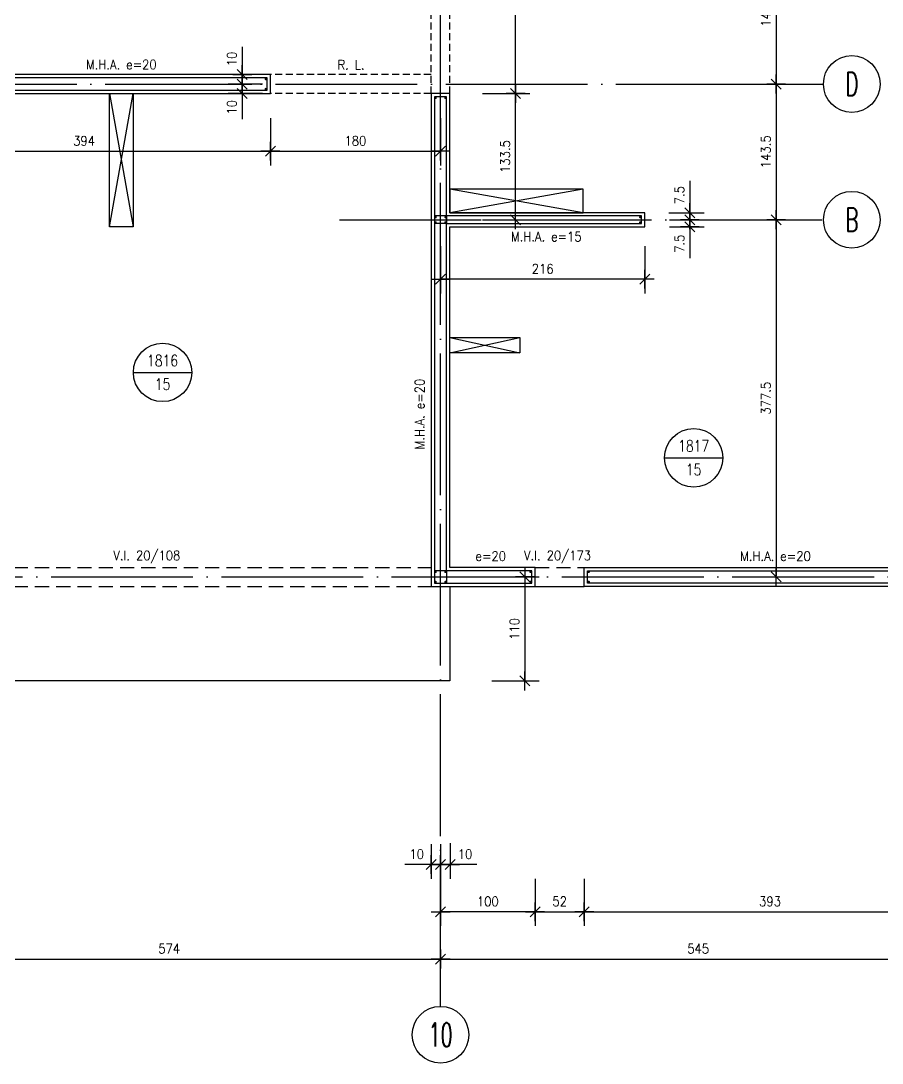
# Model space of a CAD drawing. Extents: x 2589 to 11482, y 3653 to 11529.
# Drawn here: x 6199 to 7110, y 4349 to 5450 of the extents above; entities that cross this region are included whole.
import ezdxf
from ezdxf.enums import TextEntityAlignment as Align

# ---------------------------------------------------------------- set-up
doc = ezdxf.new("R2010")
doc.units = 0
doc.header["$LTSCALE"] = 60
for name, pattern in [('EJES', [3, 2.5, -0.25, 0, -0.25]), ('HIDDEN', [0.375, 0.25, -0.125]), ('HIDDEN2', [0.1875, 0.125, -0.0625])]:
    doc.linetypes.add(name, pattern=pattern)
doc.layers.get('0').update_dxf_attribs({"linetype": 'CONTINUOUS'})
doc.layers.get('DEFPOINTS').update_dxf_attribs({"linetype": 'CONTINUOUS'})
for name, color, linetype in [('COTAS', 3, 'CONTINUOUS'), ('CRUCES', 9, 'CONTINUOUS'), ('EJES', 1, 'EJES'), ('MALLA', 1, 'CONTINUOUS'), ('MUROS', 4, 'CONTINUOUS'), ('REFUERZOS', 3, 'HIDDEN2'), ('SHAFT', 1, 'CONTINUOUS'), ('TEXTOS', 2, 'CONTINUOUS'), ('VIGAS', 2, 'CONTINUOUS')]:
    doc.layers.add(name, color=color, linetype=linetype)
doc.layers.add('RLA-LOSAS', color=3, linetype='CONTINUOUS', lineweight=9)
doc.styles.add('COTAS', font='romans.shx', dxfattribs={"width": 0.9})
doc.styles.add('ROMANS', font='romans.shx', dxfattribs={"width": 0.9, "height": 10})
doc.dimstyles.new('50', dxfattribs={"dimtxt": 10, "dimasz": 1, "dimexe": 15, "dimexo": 0, "dimgap": 6, "dimtad": 1, "dimdec": 8, "dimdsep": 46, "dimtxsty": 'COTAS', "dimblk": '$COTA$', "dimcen": 0.09, "dimdle": 10, "dimclrd": 256, "dimclre": 256, "dimclrt": 2, "dimadec": 0, "dimazin": 0, "dimtfac": 1, "dimtdec": 8, "dimtmove": 0, "dimatfit": 2, "dimfxl": 35, "dimfxlon": 1, "dimtolj": 1, "dimarcsym": 0})

# ---------------------------------------------------------------- blocks, each defined once
blk = doc.blocks.new('$COTA$')
at = {"layer": 'COTAS'}
for p, q in [((10, 0), (-10, 0)), ((5.3, 5.3), (-5.3, -5.3)), ((0, -10), (0, 10))]:
    blk.add_line(p, q, dxfattribs=at)
blk = doc.blocks.new('*D20')
at = {"layer": 'COTAS', "lineweight": -2, "transparency": 16777216}
for p, q in [((6068.5, 4458.7), (6068.5, 4473.7)), ((6642.5, 4458.7), (6642.5, 4473.7)), ((6069.5, 4458.7), (6641.5, 4458.7))]:
    blk.add_line(p, q, dxfattribs=at)
at = {"layer": 'DEFPOINTS', "color": 0, "transparency": 16777216}
for p in [(6068.5, 4458.7), (6642.5, 4458.7), (6642.5, 4458.7)]:
    blk.add_point(p, dxfattribs=at)
at = {"layer": 'COTAS', "lineweight": -2, "transparency": 16777216, "rotation": 180}
blk.add_blockref('$COTA$', (6068.5, 4458.7), dxfattribs=at)
at = {"layer": 'COTAS', "lineweight": -2, "transparency": 16777216}
blk.add_blockref('$COTA$', (6642.5, 4458.7), dxfattribs=at)
at = {"layer": 'COTAS', "color": 2, "transparency": 16777216, "insert": (6355.5, 4469.7), "char_height": 10, "attachment_point": 5, "style": 'COTAS'}
blk.add_mtext('\\A1;574', dxfattribs=at)
blk = doc.blocks.new('*D22')
at = {"layer": 'COTAS', "lineweight": -2, "transparency": 16777216}
for p, q in [((6642.5, 4458.7), (6642.5, 4473.7)), ((7187.5, 4458.7), (7187.5, 4473.7)), ((6643.5, 4458.7), (7186.5, 4458.7))]:
    blk.add_line(p, q, dxfattribs=at)
at = {"layer": 'DEFPOINTS', "color": 0, "transparency": 16777216}
for p in [(6642.5, 4458.7), (7187.5, 4458.7), (7187.5, 4458.7)]:
    blk.add_point(p, dxfattribs=at)
at = {"layer": 'COTAS', "lineweight": -2, "transparency": 16777216, "rotation": 180}
blk.add_blockref('$COTA$', (6642.5, 4458.7), dxfattribs=at)
at = {"layer": 'COTAS', "lineweight": -2, "transparency": 16777216}
blk.add_blockref('$COTA$', (7187.5, 4458.7), dxfattribs=at)
at = {"layer": 'COTAS', "color": 2, "transparency": 16777216, "insert": (6915, 4469.7), "char_height": 10, "attachment_point": 5, "style": 'COTAS'}
blk.add_mtext('\\A1;545', dxfattribs=at)
blk = doc.blocks.new('$EJE$')
at = {"color": 6}
blk.add_circle((0, 0), 30, dxfattribs=at)
at = {"color": 6, "style": 'COTAS', "width": 0.6}
blk.add_attdef('EJE', text='', height=25, dxfattribs=at).set_placement((0, 0), align=Align.MIDDLE)
blk = doc.blocks.new('*D29')
at = {"layer": 'COTAS', "lineweight": -2, "transparency": 16777216}
for p, q in [((6696.8, 4862.7), (6746.8, 4862.7)), ((6731.8, 4861.7), (6731.8, 4753.7)), ((6696.8, 4752.7), (6746.8, 4752.7))]:
    blk.add_line(p, q, dxfattribs=at)
at = {"layer": 'DEFPOINTS', "color": 0, "transparency": 16777216}
for p in [(6650.9, 4862.7), (6650.9, 4752.7), (6731.8, 4752.7)]:
    blk.add_point(p, dxfattribs=at)
at = {"layer": 'COTAS', "lineweight": -2, "transparency": 16777216}
for p, rotation in [((6731.8, 4862.7), 90), ((6731.8, 4752.7), 270)]:
    blk.add_blockref('$COTA$', p, dxfattribs=dict(at, rotation=rotation))
at = {"layer": 'COTAS', "color": 2, "transparency": 16777216, "insert": (6720.8, 4807.7), "char_height": 10, "attachment_point": 5, "rotation": 90, "style": 'COTAS'}
blk.add_mtext('\\A1;110', dxfattribs=at)
blk = doc.blocks.new('*D40')
at = {"layer": 'COTAS', "lineweight": -2, "transparency": 16777216}
for p, q in [((6642.5, 5212.4), (6642.5, 5162.4)), ((6858.5, 5212.4), (6858.5, 5162.4)), ((6857.5, 5177.4), (6643.5, 5177.4))]:
    blk.add_line(p, q, dxfattribs=at)
at = {"layer": 'DEFPOINTS', "color": 0, "transparency": 16777216}
for p in [(6642.5, 5232.7), (6858.5, 5232.7), (6642.5, 5177.4)]:
    blk.add_point(p, dxfattribs=at)
at = {"layer": 'COTAS', "lineweight": -2, "transparency": 16777216, "rotation": 180}
blk.add_blockref('$COTA$', (6642.5, 5177.4), dxfattribs=at)
at = {"layer": 'COTAS', "lineweight": -2, "transparency": 16777216}
blk.add_blockref('$COTA$', (6858.5, 5177.4), dxfattribs=at)
at = {"layer": 'COTAS', "color": 2, "transparency": 16777216, "insert": (6750.5, 5188.4), "char_height": 10, "attachment_point": 5, "style": 'COTAS'}
blk.add_mtext('\\A1;216', dxfattribs=at)
blk = doc.blocks.new('*D44')
at = {"layer": 'COTAS', "lineweight": -2, "transparency": 16777216}
for p, q in [((6686.9, 5373.7), (6736.9, 5373.7)), ((6721.9, 5241.2), (6721.9, 5372.7)), ((6686.9, 5240.2), (6736.9, 5240.2))]:
    blk.add_line(p, q, dxfattribs=at)
at = {"layer": 'DEFPOINTS', "color": 0, "transparency": 16777216}
for p in [(6674.4, 5373.7), (6721.9, 5373.7), (6671.9, 5240.2)]:
    blk.add_point(p, dxfattribs=at)
at = {"layer": 'COTAS', "lineweight": -2, "transparency": 16777216}
for p, rotation in [((6721.9, 5373.7), 90), ((6721.9, 5240.2), 270)]:
    blk.add_blockref('$COTA$', p, dxfattribs=dict(at, rotation=rotation))
at = {"layer": 'COTAS', "color": 2, "transparency": 16777216, "insert": (6710.9, 5307), "char_height": 10, "attachment_point": 5, "rotation": 90, "style": 'COTAS'}
blk.add_mtext('\\A1;133.5', dxfattribs=at)
blk = doc.blocks.new('*D45')
at = {"layer": 'COTAS', "lineweight": -2, "transparency": 16777216}
for p, q in [((6686.9, 5597.7), (6736.9, 5597.7)), ((6721.9, 5374.7), (6721.9, 5596.7)), ((6686.9, 5373.7), (6736.9, 5373.7))]:
    blk.add_line(p, q, dxfattribs=at)
at = {"layer": 'DEFPOINTS', "color": 0, "transparency": 16777216}
for p in [(6674.4, 5597.7), (6721.9, 5597.7), (6674.4, 5373.7)]:
    blk.add_point(p, dxfattribs=at)
at = {"layer": 'COTAS', "lineweight": -2, "transparency": 16777216}
for p, rotation in [((6721.9, 5597.7), 90), ((6721.9, 5373.7), 270)]:
    blk.add_blockref('$COTA$', p, dxfattribs=dict(at, rotation=rotation))
at = {"layer": 'COTAS', "color": 2, "transparency": 16777216, "insert": (6710.9, 5485.7), "char_height": 10, "attachment_point": 5, "rotation": 90, "style": 'COTAS'}
blk.add_mtext('\\A1;224', dxfattribs=at)
blk = doc.blocks.new('*D57')
at = {"layer": 'COTAS', "lineweight": -2, "transparency": 16777216}
for p, q in [((6068.5, 5347.7), (6068.5, 5297.7)), ((6462.5, 5347.7), (6462.5, 5297.7)), ((6069.5, 5312.7), (6461.5, 5312.7))]:
    blk.add_line(p, q, dxfattribs=at)
at = {"layer": 'DEFPOINTS', "color": 0, "transparency": 16777216}
for p in [(6068.5, 5365.2), (6462.5, 5365.2), (6462.5, 5312.7)]:
    blk.add_point(p, dxfattribs=at)
at = {"layer": 'COTAS', "lineweight": -2, "transparency": 16777216, "rotation": 180}
blk.add_blockref('$COTA$', (6068.5, 5312.7), dxfattribs=at)
at = {"layer": 'COTAS', "lineweight": -2, "transparency": 16777216}
blk.add_blockref('$COTA$', (6462.5, 5312.7), dxfattribs=at)
at = {"layer": 'COTAS', "color": 2, "transparency": 16777216, "insert": (6265.5, 5323.7), "char_height": 10, "attachment_point": 5, "style": 'COTAS'}
blk.add_mtext('\\A1;394', dxfattribs=at)
blk = doc.blocks.new('*D73')
at = {"layer": 'COTAS', "lineweight": -2, "transparency": 16777216}
for p, q in [((6742.5, 4543.7), (6742.5, 4493.7)), ((6794.5, 4543.7), (6794.5, 4493.7)), ((6743.5, 4508.7), (6793.5, 4508.7))]:
    blk.add_line(p, q, dxfattribs=at)
at = {"layer": 'DEFPOINTS', "color": 0, "transparency": 16777216}
for p in [(6742.5, 4852.7), (6794.5, 4852.7), (6794.5, 4508.7)]:
    blk.add_point(p, dxfattribs=at)
at = {"layer": 'COTAS', "lineweight": -2, "transparency": 16777216, "rotation": 180}
blk.add_blockref('$COTA$', (6742.5, 4508.7), dxfattribs=at)
at = {"layer": 'COTAS', "lineweight": -2, "transparency": 16777216}
blk.add_blockref('$COTA$', (6794.5, 4508.7), dxfattribs=at)
at = {"layer": 'COTAS', "color": 2, "transparency": 16777216, "insert": (6768.5, 4519.7), "char_height": 10, "attachment_point": 5, "style": 'COTAS'}
blk.add_mtext('\\A1;52', dxfattribs=at)
blk = doc.blocks.new('*D74')
at = {"layer": 'COTAS', "lineweight": -2, "transparency": 16777216}
for p, q in [((6794.5, 4543.7), (6794.5, 4493.7)), ((7187.5, 4543.7), (7187.5, 4493.7)), ((6795.5, 4508.7), (7186.5, 4508.7))]:
    blk.add_line(p, q, dxfattribs=at)
at = {"layer": 'DEFPOINTS', "color": 0, "transparency": 16777216}
for p in [(6794.5, 4852.7), (7187.5, 4852.7), (7187.5, 4508.7)]:
    blk.add_point(p, dxfattribs=at)
at = {"layer": 'COTAS', "lineweight": -2, "transparency": 16777216, "rotation": 180}
blk.add_blockref('$COTA$', (6794.5, 4508.7), dxfattribs=at)
at = {"layer": 'COTAS', "lineweight": -2, "transparency": 16777216}
blk.add_blockref('$COTA$', (7187.5, 4508.7), dxfattribs=at)
at = {"layer": 'COTAS', "color": 2, "transparency": 16777216, "insert": (6991, 4519.7), "char_height": 10, "attachment_point": 5, "style": 'COTAS'}
blk.add_mtext('\\A1;393', dxfattribs=at)
blk = doc.blocks.new('*D103')
at = {"layer": 'COTAS', "lineweight": -2, "transparency": 16777216}
for p, q in [((6884.7, 5240.2), (6921.2, 5240.2)), ((6906.2, 5241.2), (6906.2, 5242.2)), ((6906.2, 5240.2), (6906.2, 5232.7)), ((6884.7, 5232.7), (6921.2, 5232.7)), ((6906.2, 5231.7), (6906.2, 5199.5))]:
    blk.add_line(p, q, dxfattribs=at)
at = {"layer": 'DEFPOINTS', "color": 0, "transparency": 16777216}
for p in [(6884.7, 5240.2), (6906.2, 5240.2), (6884.7, 5232.7)]:
    blk.add_point(p, dxfattribs=at)
at = {"layer": 'COTAS', "lineweight": -2, "transparency": 16777216}
for p, rotation in [((6906.2, 5240.2), 270), ((6906.2, 5232.7), 90)]:
    blk.add_blockref('$COTA$', p, dxfattribs=dict(at, rotation=rotation))
at = {"layer": 'COTAS', "color": 2, "transparency": 16777216, "insert": (6895.2, 5214.9), "char_height": 10, "attachment_point": 5, "rotation": 90, "style": 'COTAS'}
blk.add_mtext('\\A1;7.5', dxfattribs=at)
blk = doc.blocks.new('*D104')
at = {"layer": 'COTAS', "lineweight": -2, "transparency": 16777216}
for p, q in [((6906.2, 5281.5), (6906.2, 5247.7)), ((6883.9, 5247.7), (6921.2, 5247.7)), ((6906.2, 5248.7), (6906.2, 5249.7)), ((6906.2, 5240.2), (6906.2, 5247.7)), ((6906.2, 5240.2), (6906.2, 5247.7)), ((6884.7, 5240.2), (6921.2, 5240.2)), ((6906.2, 5239.2), (6906.2, 5238.2))]:
    blk.add_line(p, q, dxfattribs=at)
at = {"layer": 'DEFPOINTS', "color": 0, "transparency": 16777216}
for p in [(6883.9, 5247.7), (6906.2, 5247.7), (6884.7, 5240.2)]:
    blk.add_point(p, dxfattribs=at)
at = {"layer": 'COTAS', "lineweight": -2, "transparency": 16777216}
for p, rotation in [((6906.2, 5247.7), 270), ((6906.2, 5240.2), 90)]:
    blk.add_blockref('$COTA$', p, dxfattribs=dict(at, rotation=rotation))
at = {"layer": 'COTAS', "color": 2, "transparency": 16777216, "insert": (6895.2, 5266.1), "char_height": 10, "attachment_point": 5, "rotation": 90, "style": 'COTAS'}
blk.add_mtext('\\A1;7.5', dxfattribs=at)
blk = doc.blocks.new('*D130')
at = {"layer": 'COTAS', "lineweight": -2, "transparency": 16777216}
for p, q in [((6462.5, 5347.7), (6462.5, 5297.7)), ((6642.5, 5347.7), (6642.5, 5297.7)), ((6463.5, 5312.7), (6641.5, 5312.7))]:
    blk.add_line(p, q, dxfattribs=at)
at = {"layer": 'DEFPOINTS', "color": 0, "transparency": 16777216}
for p in [(6462.5, 5347.7), (6642.5, 5347.7), (6642.5, 5312.7)]:
    blk.add_point(p, dxfattribs=at)
at = {"layer": 'COTAS', "lineweight": -2, "transparency": 16777216, "rotation": 180}
blk.add_blockref('$COTA$', (6462.5, 5312.7), dxfattribs=at)
at = {"layer": 'COTAS', "lineweight": -2, "transparency": 16777216}
blk.add_blockref('$COTA$', (6642.5, 5312.7), dxfattribs=at)
at = {"layer": 'COTAS', "color": 2, "transparency": 16777216, "insert": (6552.5, 5323.7), "char_height": 10, "attachment_point": 5, "style": 'COTAS'}
blk.add_mtext('\\A1;180', dxfattribs=at)
blk = doc.blocks.new('*D133')
at = {"layer": 'COTAS', "lineweight": -2, "transparency": 16777216}
for p, q in [((6454.2, 5383.7), (6417.8, 5383.7)), ((6432.8, 5384.7), (6432.8, 5385.7)), ((6432.8, 5383.7), (6432.8, 5373.7)), ((6454.2, 5373.7), (6417.8, 5373.7)), ((6432.8, 5372.7), (6432.8, 5346.4))]:
    blk.add_line(p, q, dxfattribs=at)
at = {"layer": 'DEFPOINTS', "color": 0, "transparency": 16777216}
for p in [(6432.8, 5383.7), (6454.2, 5383.7), (6454.2, 5373.7)]:
    blk.add_point(p, dxfattribs=at)
at = {"layer": 'COTAS', "lineweight": -2, "transparency": 16777216}
for p, rotation in [((6432.8, 5383.7), 270), ((6432.8, 5373.7), 90)]:
    blk.add_blockref('$COTA$', p, dxfattribs=dict(at, rotation=rotation))
at = {"layer": 'COTAS', "color": 2, "transparency": 16777216, "insert": (6421.8, 5359.1), "char_height": 10, "attachment_point": 5, "rotation": 90, "style": 'COTAS'}
blk.add_mtext('\\A1;10', dxfattribs=at)
blk = doc.blocks.new('*D134')
at = {"layer": 'COTAS', "lineweight": -2, "transparency": 16777216}
for p, q in [((6432.8, 5422.9), (6432.8, 5393.7)), ((6455.6, 5393.7), (6417.8, 5393.7)), ((6432.8, 5394.7), (6432.8, 5395.7)), ((6432.8, 5383.7), (6432.8, 5393.7)), ((6432.8, 5383.7), (6432.8, 5393.7)), ((6454.2, 5383.7), (6417.8, 5383.7)), ((6432.8, 5382.7), (6432.8, 5381.7))]:
    blk.add_line(p, q, dxfattribs=at)
at = {"layer": 'DEFPOINTS', "color": 0, "transparency": 16777216}
for p in [(6432.8, 5393.7), (6455.6, 5393.7), (6454.2, 5383.7)]:
    blk.add_point(p, dxfattribs=at)
at = {"layer": 'COTAS', "lineweight": -2, "transparency": 16777216}
for p, rotation in [((6432.8, 5393.7), 270), ((6432.8, 5383.7), 90)]:
    blk.add_blockref('$COTA$', p, dxfattribs=dict(at, rotation=rotation))
at = {"layer": 'COTAS', "color": 2, "transparency": 16777216, "insert": (6421.8, 5410.2), "char_height": 10, "attachment_point": 5, "rotation": 90, "style": 'COTAS'}
blk.add_mtext('\\A1;10', dxfattribs=at)
blk = doc.blocks.new('*D140')
at = {"layer": 'COTAS', "lineweight": -2, "transparency": 16777216}
for p, q in [((6642.5, 4543.7), (6642.5, 4493.7)), ((6742.5, 4543.7), (6742.5, 4493.7)), ((6741.5, 4508.7), (6643.5, 4508.7))]:
    blk.add_line(p, q, dxfattribs=at)
at = {"layer": 'DEFPOINTS', "color": 0, "transparency": 16777216}
for p in [(6642.5, 4543.7), (6742.5, 4543.7), (6642.5, 4508.7)]:
    blk.add_point(p, dxfattribs=at)
at = {"layer": 'COTAS', "lineweight": -2, "transparency": 16777216, "rotation": 180}
blk.add_blockref('$COTA$', (6642.5, 4508.7), dxfattribs=at)
at = {"layer": 'COTAS', "lineweight": -2, "transparency": 16777216}
blk.add_blockref('$COTA$', (6742.5, 4508.7), dxfattribs=at)
at = {"layer": 'COTAS', "color": 2, "transparency": 16777216, "insert": (6692.5, 4519.7), "char_height": 10, "attachment_point": 5, "style": 'COTAS'}
blk.add_mtext('\\A1;100', dxfattribs=at)
blk = doc.blocks.new('*D153')
at = {"layer": 'COTAS', "lineweight": -2, "transparency": 16777216}
for p, q in [((6962.5, 5527.7), (7012.5, 5527.7)), ((6997.5, 5526.7), (6997.5, 5384.7)), ((6962.5, 5383.7), (7012.5, 5383.7))]:
    blk.add_line(p, q, dxfattribs=at)
at = {"layer": 'DEFPOINTS', "color": 0, "transparency": 16777216}
for p in [(6936.3, 5527.7), (6936.3, 5383.7), (6997.5, 5383.7)]:
    blk.add_point(p, dxfattribs=at)
at = {"layer": 'COTAS', "lineweight": -2, "transparency": 16777216}
for p, rotation in [((6997.5, 5527.7), 90), ((6997.5, 5383.7), 270)]:
    blk.add_blockref('$COTA$', p, dxfattribs=dict(at, rotation=rotation))
at = {"layer": 'COTAS', "color": 2, "transparency": 16777216, "insert": (6986.5, 5455.7), "char_height": 10, "attachment_point": 5, "rotation": 90, "style": 'COTAS'}
blk.add_mtext('\\A1;144', dxfattribs=at)
blk = doc.blocks.new('*D154')
at = {"layer": 'COTAS', "lineweight": -2, "transparency": 16777216}
for p, q in [((6962.5, 5383.7), (7012.5, 5383.7)), ((6997.5, 5382.7), (6997.5, 5241.2)), ((6962.5, 5240.2), (7012.5, 5240.2))]:
    blk.add_line(p, q, dxfattribs=at)
at = {"layer": 'DEFPOINTS', "color": 0, "transparency": 16777216}
for p in [(6936.3, 5383.7), (6936.3, 5240.2), (6997.5, 5240.2)]:
    blk.add_point(p, dxfattribs=at)
at = {"layer": 'COTAS', "lineweight": -2, "transparency": 16777216}
for p, rotation in [((6997.5, 5383.7), 90), ((6997.5, 5240.2), 270)]:
    blk.add_blockref('$COTA$', p, dxfattribs=dict(at, rotation=rotation))
at = {"layer": 'COTAS', "color": 2, "transparency": 16777216, "insert": (6986.5, 5312), "char_height": 10, "attachment_point": 5, "rotation": 90, "style": 'COTAS'}
blk.add_mtext('\\A1;143.5', dxfattribs=at)
blk = doc.blocks.new('*D155')
at = {"layer": 'COTAS', "lineweight": -2, "transparency": 16777216}
for p, q in [((6962.5, 5240.2), (7012.5, 5240.2)), ((6997.5, 5239.2), (6997.5, 4863.7)), ((6962.5, 4862.7), (7012.5, 4862.7))]:
    blk.add_line(p, q, dxfattribs=at)
at = {"layer": 'DEFPOINTS', "color": 0, "transparency": 16777216}
for p in [(6936.3, 5240.2), (6936.3, 4862.7), (6997.5, 4862.7)]:
    blk.add_point(p, dxfattribs=at)
at = {"layer": 'COTAS', "lineweight": -2, "transparency": 16777216}
for p, rotation in [((6997.5, 5240.2), 90), ((6997.5, 4862.7), 270)]:
    blk.add_blockref('$COTA$', p, dxfattribs=dict(at, rotation=rotation))
at = {"layer": 'COTAS', "color": 2, "transparency": 16777216, "insert": (6986.5, 5051.5), "char_height": 10, "attachment_point": 5, "rotation": 90, "style": 'COTAS'}
blk.add_mtext('\\A1;377.5', dxfattribs=at)
blk = doc.blocks.new('*D156')
at = {"layer": 'COTAS', "lineweight": -2, "transparency": 16777216}
for p, q in [((6632.5, 4580.2), (6632.5, 4543.7)), ((6642.5, 4580.2), (6642.5, 4543.7)), ((6631.5, 4558.7), (6604.6, 4558.7)), ((6642.5, 4558.7), (6632.5, 4558.7)), ((6643.5, 4558.7), (6644.5, 4558.7))]:
    blk.add_line(p, q, dxfattribs=at)
at = {"layer": 'DEFPOINTS', "color": 0, "transparency": 16777216}
for p in [(6632.5, 4580.2), (6642.5, 4580.2), (6642.5, 4558.7)]:
    blk.add_point(p, dxfattribs=at)
at = {"layer": 'COTAS', "lineweight": -2, "transparency": 16777216}
blk.add_blockref('$COTA$', (6632.5, 4558.7), dxfattribs=at)
at = {"layer": 'COTAS', "lineweight": -2, "transparency": 16777216, "rotation": 180}
blk.add_blockref('$COTA$', (6642.5, 4558.7), dxfattribs=at)
at = {"layer": 'COTAS', "color": 2, "transparency": 16777216, "insert": (6617.2, 4569.7), "char_height": 10, "attachment_point": 5, "style": 'COTAS'}
blk.add_mtext('\\A1;10', dxfattribs=at)
blk = doc.blocks.new('*D157')
at = {"layer": 'COTAS', "lineweight": -2, "transparency": 16777216}
for p, q in [((6642.5, 4580.2), (6642.5, 4543.7)), ((6652.5, 4581.2), (6652.5, 4543.7)), ((6641.5, 4558.7), (6640.5, 4558.7)), ((6642.5, 4558.7), (6652.5, 4558.7)), ((6642.5, 4558.7), (6652.5, 4558.7)), ((6681, 4558.7), (6652.5, 4558.7)), ((6653.5, 4558.7), (6654.5, 4558.7))]:
    blk.add_line(p, q, dxfattribs=at)
at = {"layer": 'DEFPOINTS', "color": 0, "transparency": 16777216}
for p in [(6642.5, 4580.2), (6652.5, 4581.2), (6652.5, 4558.7)]:
    blk.add_point(p, dxfattribs=at)
at = {"layer": 'COTAS', "lineweight": -2, "transparency": 16777216}
blk.add_blockref('$COTA$', (6642.5, 4558.7), dxfattribs=at)
at = {"layer": 'COTAS', "lineweight": -2, "transparency": 16777216, "rotation": 180}
blk.add_blockref('$COTA$', (6652.5, 4558.7), dxfattribs=at)
at = {"layer": 'COTAS', "color": 2, "transparency": 16777216, "insert": (6668.4, 4569.7), "char_height": 10, "attachment_point": 5, "style": 'COTAS'}
blk.add_mtext('\\A1;10', dxfattribs=at)
blk = doc.blocks.new('LOSA')
at = {"color": 6, "linetype": 'Continuous'}
blk.add_line((-30.9, 0), (30.9, 0), dxfattribs=at)
at = {"color": 3, "linetype": 'Continuous'}
blk.add_circle((0, 0), 30.9, dxfattribs=at)
at = {"color": 2, "style": 'COTAS', "width": 0.8}
for tag, p in [('NUMERO', (0, 12.5)), ('E', (0, -12.5))]:
    blk.add_attdef(tag, text='', height=12, dxfattribs=at).set_placement(p, align=Align.MIDDLE)
at = {"layer": 'RLA-LOSAS', "style": 'COTAS', "flags": 1}
blk.add_attdef('DIRVER', text='', height=8.09, rotation=90, dxfattribs=at).set_placement((-30.5, 40), align=Align.MIDDLE)
at = {"layer": 'RLA-LOSAS', "linetype": 'ByBlock', "style": 'COTAS', "flags": 1}
blk.add_attdef('CUAVER', text='', height=8.09, rotation=90, dxfattribs=at).set_placement((-49.7, -4.9), align=Align.MIDDLE)
at = {"layer": 'RLA-LOSAS', "style": 'COTAS', "flags": 1}
blk.add_attdef('DIRHOR', text='', height=8.09, dxfattribs=at).set_placement((37.9, -29.3), align=Align.MIDDLE)
at = {"layer": 'RLA-LOSAS', "linetype": 'ByBlock', "style": 'COTAS', "flags": 1}
blk.add_attdef('CUAHOR', text='', height=8.09, dxfattribs=at).set_placement((-9.4, -47.7), align=Align.MIDDLE)
at = {"layer": 'RLA-LOSAS', "style": 'COTAS', "width": 0.7, "flags": 1}
blk.add_attdef('CONTRAFLECHA', text='', height=10, dxfattribs=at).set_placement((0, -67.5), align=Align.MIDDLE)

msp = doc.modelspace()

# ---------------------------------------------------------------- linework, layer by layer
at = {"layer": 'CRUCES'}
for p, q in [((6292.45585631, 5232.70691493), (6317.45585631, 5373.70691493)), ((6292.45585631, 5373.70691493), (6317.45585631, 5232.70691493)), ((6793.45585631, 5247.70691493), (6652.45585631, 5272.70691493)), ((6793.45585631, 5272.70691493), (6652.45585631, 5247.70691493)), ((6652.45585631, 5099.70691493), (6726.45585631, 5115.70691493)), ((6652.45585631, 5115.70691493), (6726.45585631, 5099.70691493))]:
    msp.add_line(p, q, dxfattribs=at)
at = {"layer": 'EJES'}
for points in [[(6642.45585631, 4408.70691493), (6642.45585631, 6873.70691493)], [(3946.45585631, 5383.70691493), (7047.45585631, 5383.70691493)], [(6535.49981843, 5240.20691493), (7047.45585631, 5240.20691493)], [(3348.95585631, 4862.70691493), (7644.95585631, 4862.70691493)]]:
    msp.add_lwpolyline(points, dxfattribs=at)
at = {"layer": 'MALLA'}
for p, q in [((6648.95585631, 5244.20691493), (6635.95585631, 5244.20691493)), ((6648.95585631, 5236.20691493), (6635.95585631, 5236.20691493)), ((6648.95585631, 5236.20691493), (6648.95585631, 5244.20691493)), ((6648.95585631, 5244.20691493), (6648.95585631, 5236.20691493)), ((6648.95585631, 4869.20691493), (6635.95585631, 4869.20691493)), ((6648.95585631, 4869.20691493), (6648.95585631, 4856.20691493))]:
    msp.add_line(p, q, dxfattribs=at)
for points in [[(5674.95585631, 5377.20691493), (6061.95585631, 5377.20691493), (6061.95585631, 4856.20691493), (6074.95585631, 4856.20691493), (6074.95585631, 5377.20691493), (6458.95585631, 5377.20691493), (6458.95585631, 5390.20691493), (5674.95585631, 5390.20691493)], [(6648.95585631, 5236.20691493), (6854.95585631, 5236.20691493), (6854.95585631, 5244.20691493), (6648.95585631, 5244.20691493), (6648.95585631, 5370.20691493), (6635.95585631, 5370.20691493), (6635.95585631, 4856.20691493), (6738.95585631, 4856.20691493), (6738.95585631, 4869.20691493), (6648.95585631, 4869.20691493)], [(7193.95585631, 4908.20691493), (7193.95585631, 4856.20691493), (6797.95585631, 4856.20691493), (6797.95585631, 4869.20691493), (7180.95585631, 4869.20691493), (7180.95585631, 4908.20691493)]]:
    msp.add_lwpolyline(points, close=True, dxfattribs=at)
for points in [[(6457.08085631, 5388.95691493, 1.25, 1.25, -1), (6458.33085631, 5388.95691493, 1.25, 1.25, -1)], [(6457.08085631, 5378.45691493, 1.25, 1.25, -1), (6458.33085631, 5378.45691493, 1.25, 1.25, -1)], [(6636.58085631, 5368.95691493, 1.25, 1.25, -1), (6637.83085631, 5368.95691493, 1.25, 1.25, -1)], [(6647.08085631, 5368.95691493, 1.25, 1.25, -1), (6648.33085631, 5368.95691493, 1.25, 1.25, -1)], [(6636.58085631, 5242.95691493, 1.25, 1.25, -1), (6637.83085631, 5242.95691493, 1.25, 1.25, -1)], [(6636.58085631, 5237.45691493, 1.25, 1.25, -1), (6637.83085631, 5237.45691493, 1.25, 1.25, -1)], [(6647.08085631, 5242.95691493, 1.25, 1.25, -1), (6648.33085631, 5242.95691493, 1.25, 1.25, -1)], [(6647.08085631, 5242.95691493, 1.25, 1.25, -1), (6648.33085631, 5242.95691493, 1.25, 1.25, -1)], [(6647.08085631, 5237.45691493, 1.25, 1.25, -1), (6648.33085631, 5237.45691493, 1.25, 1.25, -1)], [(6647.08085631, 5237.45691493, 1.25, 1.25, -1), (6648.33085631, 5237.45691493, 1.25, 1.25, -1)], [(6853.08085631, 5242.95691493, 1.25, 1.25, -1), (6854.33085631, 5242.95691493, 1.25, 1.25, -1)], [(6853.08085631, 5237.45691493, 1.25, 1.25, -1), (6854.33085631, 5237.45691493, 1.25, 1.25, -1)], [(6636.58085631, 4867.95691493, 1.25, 1.25, -1), (6637.83085631, 4867.95691493, 1.25, 1.25, -1)], [(6647.08085631, 4867.95691493, 1.25, 1.25, -1), (6648.33085631, 4867.95691493, 1.25, 1.25, -1)], [(6737.08085631, 4867.95691493, 1.25, 1.25, -1), (6738.33085631, 4867.95691493, 1.25, 1.25, -1)], [(6798.58085631, 4867.95691493, 1.25, 1.25, -1), (6799.83085631, 4867.95691493, 1.25, 1.25, -1)], [(6636.58085631, 4857.45691493, 1.25, 1.25, -1), (6637.83085631, 4857.45691493, 1.25, 1.25, -1)], [(6647.08085631, 4857.45691493, 1.25, 1.25, -1), (6648.33085631, 4857.45691493, 1.25, 1.25, -1)], [(6737.08085631, 4857.45691493, 1.25, 1.25, -1), (6738.33085631, 4857.45691493, 1.25, 1.25, -1)], [(6798.58085631, 4857.45691493, 1.25, 1.25, -1), (6799.83085631, 4857.45691493, 1.25, 1.25, -1)]]:
    msp.add_lwpolyline(points, format="xyseb", close=True, dxfattribs=at)
at = {"layer": 'MUROS'}
for points in [[(5671.45585631, 5373.70691493), (6058.45585631, 5373.70691493), (6058.45585631, 4852.70691493), (6078.45585631, 4852.70691493), (6078.45585631, 5373.70691493), (6462.45585631, 5373.70691493), (6462.45585631, 5393.70691493), (5671.45585631, 5393.70691493)], [(6652.45585631, 5232.70691493), (6858.45585631, 5232.70691493), (6858.45585631, 5247.70691493), (6652.45585631, 5247.70691493), (6652.45585631, 5373.70691493), (6632.45585631, 5373.70691493), (6632.45585631, 4852.70691493), (6742.45585631, 4852.70691493), (6742.45585631, 4872.70691493), (6652.45585631, 4872.70691493)], [(7197.45585631, 4911.70691493), (7197.45585631, 4852.70691493), (6794.45585631, 4852.70691493), (6794.45585631, 4872.70691493), (7177.45585631, 4872.70691493), (7177.45585631, 4911.70691493)]]:
    msp.add_lwpolyline(points, close=True, dxfattribs=at)
at = {"layer": 'REFUERZOS'}
for p, q in [((6632.45585631, 5373.70691493), (6632.45585631, 5587.70691493)), ((6652.45585631, 5373.70691493), (6652.45585631, 5587.70691493)), ((6632.45585631, 5393.70691493), (6462.45585631, 5393.70691493)), ((6632.45585631, 5373.70691493), (6462.45585631, 5373.70691493))]:
    msp.add_line(p, q, dxfattribs=at)
at = {"layer": 'SHAFT'}
for points in [[(6292.45585631, 5373.70691493), (6317.45585631, 5373.70691493), (6317.45585631, 5232.70691493), (6292.45585631, 5232.70691493)], [(6652.45585631, 5247.70691493), (6793.45585631, 5247.70691493), (6793.45585631, 5272.70691493), (6652.45585631, 5272.70691493)], [(6652.45585631, 5115.70691493), (6726.45585631, 5115.70691493), (6726.45585631, 5099.70691493), (6652.45585631, 5099.70691493)]]:
    msp.add_lwpolyline(points, close=True, dxfattribs=at)
at = {"layer": 'VIGAS', "linetype": 'HIDDEN'}
for p, q in [((6078.45585631, 4872.70691493), (6632.45585631, 4872.70691493)), ((6742.45585631, 4872.70691493), (6794.45585631, 4872.70691493)), ((6078.45585631, 4852.70691493), (6632.45585631, 4852.70691493))]:
    msp.add_line(p, q, dxfattribs=at)
at = {"layer": 'VIGAS'}
for p, q in [((6652.45585631, 4852.70691493), (6652.45585631, 4752.70691493)), ((6742.45585631, 4852.70691493), (6794.45585631, 4852.70691493)), ((6652.45585631, 4752.70691493), (4336.45585631, 4752.70691493))]:
    msp.add_line(p, q, dxfattribs=at)

# ---------------------------------------------------------------- block references
for name, p, values in [('$EJE$', (7077.45585631, 5383.70691493), {'EJE': 'D'}), ('$EJE$', (7077.45585631, 5240.20691493), {'EJE': 'B'}), ('LOSA', (6348.48155295, 5078.85494108), {'NUMERO': '1816', 'E': '15'}), ('LOSA', (6910.21600444, 4988.60233921), {'NUMERO': '1817', 'E': '15'}), ('$EJE$', (6642.45585631, 4378.70691493), {'EJE': '10'})]:
    msp.add_blockref(name, p).add_auto_attribs(values)

# ---------------------------------------------------------------- texts
at = {"layer": 'TEXTOS', "style": 'ROMANS', "width": 0.9}
for s, p in [('M.H.A. e=20', (6304.87340147, 5404.28130942)), ('R. L.', (6547.7743298, 5403.98967025)), ('M.H.A. e=15', (6754.30236739, 5222.38679981)), ('V.I. 20/108', (6331.85296922, 4884.70691493)), ('V.I. 20/173', (6766.21365005, 4884.70691493)), ('e=20', (6695.59896347, 4884.70691493)), ('M.H.A. e=20', (6996.70585631, 4884.70691493))]:
    msp.add_text(s, height=10, dxfattribs=at).set_placement(p, align=Align.MIDDLE)
msp.add_text('M.H.A. e=20', height=10, rotation=90, dxfattribs=at).set_placement((6620.42930284, 5034.79921315), align=Align.MIDDLE)

# ---------------------------------------------------------------- dimensions: what is measured, and where the dimension line sits
at = {"layer": 'COTAS'}
for base, p1, p2, angle, picture, middle in [((6721.9478095153, 5597.7069149326), (6674.3807487176, 5373.7069149326), (6674.3807487176, 5597.7069149326), 90, '*D45', (6710.9478095153, 5485.7069149326)), ((6462.4558563143, 5312.6611446475), (6068.4558563143, 5365.2069149326), (6462.4558563143, 5365.2069149326), 180, '*D57', (6265.4558563143, 5323.6611446475))]:
    dim = msp.add_linear_dim(base=base, p1=p1, p2=p2, angle=angle, dimstyle='50', override={"dimtmove": 1}, dxfattribs=at)
    dim.commit()
    dim.dimension.update_dxf_attribs({"geometry": picture, "text_midpoint": middle})
for p1, p2, picture, middle in [((6936.3050639994, 5527.7069149326), (6936.3050639994, 5383.7069149326), '*D153', (6986.4558563143, 5455.7069149326)), ((6936.3050639994, 5383.7069149326), (6936.3050639994, 5240.2069149326), '*D154', (6986.4558563143, 5311.9569149326)), ((6936.3050639994, 5240.2069149326), (6936.3050639994, 4862.7069149326), '*D155', (6986.4558563143, 5051.4569149326))]:
    dim = msp.add_aligned_dim(p1=p1, p2=p2, distance=61.150792315, dimstyle='50', dxfattribs=at)
    dim.commit()
    dim.dimension.update_dxf_attribs({"geometry": picture, "text_midpoint": middle})
for base, p1, p2, picture, middle in [((6432.7785593465, 5393.7069149326), (6454.2350578881, 5383.7069149326), (6455.5928454582, 5393.7069149326), '*D134', (6432.7785593465, 5410.2427902544)), ((6906.1807722222, 5247.7069149326), (6884.7242736805, 5240.2069149326), (6883.9096011385, 5247.7069149326), '*D104', (6906.1807722222, 5266.1098711581))]:
    dim = msp.add_linear_dim(base=base, p1=p1, p2=p2, angle=90, dimstyle='50', override={"dimtmove": 1}, dxfattribs=at)
    dim.commit()
    dim.dimension.update_dxf_attribs({"geometry": picture, "text_midpoint": middle, "dimtype": 160})
for base, p1, p2, picture, middle in [((6432.7785593465, 5383.7069149326), (6454.2350578881, 5373.7069149326), (6454.2350578881, 5383.7069149326), '*D133', (6432.7785593465, 5359.0640577897)), ((6906.1807722222, 5240.2069149326), (6884.7242736805, 5232.7069149326), (6884.7242736805, 5240.2069149326), '*D103', (6906.1807722222, 5214.9441754969))]:
    dim = msp.add_linear_dim(base=base, p1=p1, p2=p2, angle=90, dimstyle='50', dxfattribs=at)
    dim.commit()
    dim.dimension.update_dxf_attribs({"geometry": picture, "text_midpoint": middle, "dimtype": 160})
for base, p1, p2, picture, middle in [((6721.9478095153, 5373.7069149326), (6671.8807487176, 5240.2069149326), (6674.3807487176, 5373.7069149326), '*D44', (6710.9478095153, 5306.9569149326)), ((6731.7900565777, 4752.7069149326), (6650.9494952397, 4862.7069149326), (6650.9494952397, 4752.7069149326), '*D29', (6720.7900565777, 4807.7069149326))]:
    dim = msp.add_linear_dim(base=base, p1=p1, p2=p2, angle=90, dimstyle='50', dxfattribs=at)
    dim.commit()
    dim.dimension.update_dxf_attribs({"geometry": picture, "text_midpoint": middle})
for base, p1, p2, picture, middle in [((6642.4558563143, 5312.6611446475), (6462.4558563143, 5347.6611446475), (6642.4558563143, 5347.6611446475), '*D130', (6552.4558563143, 5323.6611446475)), ((6642.4558563143, 5177.3720471538), (6858.4558563143, 5232.7069149326), (6642.4558563143, 5232.7069149326), '*D40', (6750.4558563143, 5188.3720471538)), ((6642.4558563143, 4508.7069149326), (6742.4558563143, 4543.7069149326), (6642.4558563143, 4543.7069149326), '*D140', (6692.4558563143, 4519.7069149326)), ((6642.4558563143, 4458.7069149326), (6068.4558563143, 4458.7069149326), (6642.4558563143, 4458.7069149326), '*D20', (6355.4558563143, 4469.7069149326)), ((7187.4558563143, 4458.7069149326), (6642.4558563143, 4458.7069149326), (7187.4558563143, 4458.7069149326), '*D22', (6914.9558563143, 4469.7069149326))]:
    dim = msp.add_linear_dim(base=base, p1=p1, p2=p2, dimstyle='50', dxfattribs=at)
    dim.commit()
    dim.dimension.update_dxf_attribs({"geometry": picture, "text_midpoint": middle})
for base, p1, p2, picture, middle in [((6794.4558563143, 4508.7069149326), (6742.4558563143, 4852.7069149326), (6794.4558563143, 4852.7069149324), '*D73', (6768.4558563143, 4519.7069149326)), ((7187.4558563143, 4508.7069149326), (6794.4558563143, 4852.7069149324), (7187.4558563143, 4852.7069149324), '*D74', (6990.9558563143, 4519.7069149326))]:
    dim = msp.add_linear_dim(base=base, p1=p1, p2=p2, dimstyle='50', override={"dimtmove": 1}, dxfattribs=at)
    dim.commit()
    dim.dimension.update_dxf_attribs({"geometry": picture, "text_midpoint": middle})
dim = msp.add_linear_dim(base=(6642.4558563143, 4558.7069149326), p1=(6632.4558563143, 4580.1634134742), p2=(6642.4558563143, 4580.1634134742), dimstyle='50', dxfattribs=at)
dim.commit()
dim.dimension.update_dxf_attribs({"geometry": '*D156', "text_midpoint": (6617.1931168787, 4558.7069149326), "dimtype": 160})
dim = msp.add_linear_dim(base=(6652.4558563143, 4558.7069149326), p1=(6642.4558563143, 4580.1634134742), p2=(6652.4558563143, 4581.2496435303), dimstyle='50', override={"dimtmove": 1}, dxfattribs=at)
dim.commit()
dim.dimension.update_dxf_attribs({"geometry": '*D157', "text_midpoint": (6668.3588125399, 4558.7069149326), "dimtype": 160})

doc.saveas('drawing.dxf')
